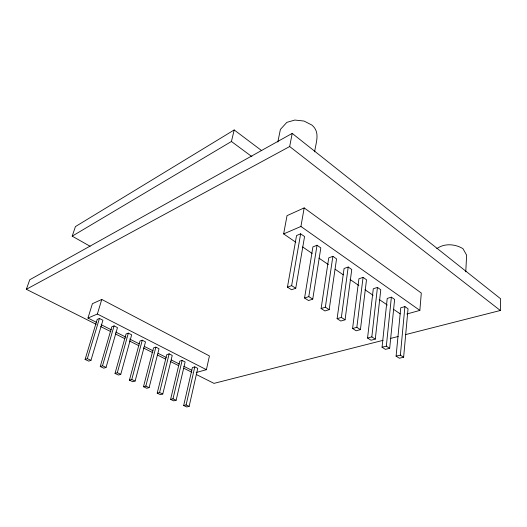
<?xml version="1.0" encoding="UTF-8"?>
<svg xmlns="http://www.w3.org/2000/svg" width="527" height="527" viewBox="0 0 527 527"><rect width="100%" height="100%" fill="white"/><g stroke="black" fill="none" stroke-linecap="round" stroke-linejoin="round"><path stroke-width="0.79" d="M405.415 334.645L500.327 310.489L500.65 298.802L292.208 133.397L29.762 279.745L26.35 289.29L96.257 324.342M465.763 271.82L466.639 255.147L462.943 248.665C455.209 243.896 444.301 243.092 436.778 248.665M406.851 314.013L419.861 310.396L421.297 293.058L304.171 207.901L287.031 215.655L283.638 233.909L295.838 242.275M403.623 357.24L408.036 308.782L404.901 306.595L400.744 307.788L396.093 356.153L399.347 358.222L403.623 357.24L400.368 355.158L396.093 356.153M400.368 355.158L404.901 306.595M389.677 348.327L394.618 299.415L391.383 297.162L387.226 298.42L382.049 347.234L385.408 349.361L389.677 348.327L386.317 346.18L382.049 347.234M386.317 346.18L391.383 297.162M375.283 339.124L380.777 289.758L377.444 287.432L373.294 288.756L367.55 338.024L371.021 340.225L375.283 339.124L371.818 336.905L367.55 338.024M371.818 336.905L377.444 287.432M360.422 329.619L366.502 279.791L363.063 277.386L358.913 278.783L352.576 328.512L356.16 330.791L360.422 329.619L356.838 327.326L352.576 328.512M356.838 327.326L363.063 277.386M345.06 319.797L351.759 269.501L348.215 267.024L344.072 268.493L337.109 318.69L340.811 321.035L345.06 319.797L341.358 317.432L337.109 318.69M341.358 317.432L348.215 267.024M329.177 309.645L336.542 258.882L332.873 256.32L328.749 257.868L321.114 308.526L324.942 310.956L329.177 309.645L325.35 307.195L321.114 308.526M325.35 307.195L332.873 256.32M312.748 299.138L320.818 247.901L317.03 245.259L312.919 246.893L304.566 298.018L308.526 300.535L312.748 299.138L308.789 296.609L304.566 298.018M308.789 296.609L317.03 245.259M295.746 288.269L304.56 236.557L300.64 233.817L296.549 235.543L287.446 287.143L291.543 289.745L295.746 288.269L291.642 285.641L287.446 287.143M283.638 233.909L300.937 226.465L304.171 207.901M314.645 151.835C315.844 142.527 320.587 132.257 311.872 125.057L304.039 121.045L294.837 120.057L286.866 122.356L280.397 129.425L277.834 142.013M291.642 285.641L300.64 233.817M26.35 289.29L289.666 146.539L292.208 133.397M196.202 372.517L206.4 369.684L209.43 355.942L101.783 299.455L92.409 303.697L87.969 318.058L96.751 322.471M189.14 406.383L197.737 368.373L194.786 366.871L192.388 367.563L183.666 405.52L186.71 406.943L189.14 406.383L186.09 404.953L183.666 405.52M186.09 404.953L194.786 366.871M176.117 400.276L185.135 361.977L182.111 360.442L179.733 361.16L170.59 399.407L173.706 400.863L176.117 400.276L172.994 398.814L170.59 399.407M172.994 398.814L182.111 360.442M90.117 246.274L72.199 236.162L231.425 141.493L234.192 129.952L261.741 150.689M162.777 394.025L172.237 355.429L169.147 353.861L166.789 354.612L157.198 393.149L160.392 394.637L162.777 394.025L159.582 392.523L157.198 393.149M159.582 392.523L169.147 353.861M149.121 387.615L159.035 348.722L155.867 347.115L153.528 347.906L143.482 386.739L146.75 388.267L149.121 387.615L145.841 386.08L143.482 386.739M145.841 386.08L155.867 347.115M135.116 381.054L145.511 341.858L142.27 340.211L139.958 341.035L129.425 380.165L132.778 381.732L135.116 381.054L131.763 379.48L129.425 380.165M131.763 379.48L142.27 340.211M120.769 374.322L131.658 334.823L128.338 333.143L126.052 333.999L115.018 373.432L118.456 375.04L120.769 374.322L117.323 372.708L115.018 373.432M117.323 372.708L128.338 333.143M106.052 367.424L117.468 327.623L114.063 325.89L111.803 326.793L100.249 366.528L103.773 368.175L106.052 367.424L102.521 365.764L100.249 366.528M102.521 365.764L114.063 325.89M90.96 360.343L102.917 320.232L99.432 318.46L97.199 319.402L85.097 359.447L88.714 361.14L90.96 360.343L87.344 358.65L85.097 359.447M87.344 358.65L99.432 318.46M87.969 318.058L97.37 314.02L101.783 299.455M72.199 236.162L75.447 226.577L234.192 129.952M383.083 340.33L213.995 383.373L196.334 374.519M390.263 338.505L398.234 336.476M100.67 326.556L110.973 331.72M115.393 333.934L124.958 338.729M129.372 340.943L138.937 345.738M143.351 347.952L152.922 352.747M157.336 354.961L165.432 359.025M170.583 361.608L178.673 365.666M183.824 368.248L191.92 372.306M101.138 324.685L111.375 329.836M115.762 332.043L125.999 337.194M129.655 339.032L139.161 343.815M144.279 346.391L153.061 350.804M158.179 353.38L166.222 357.431M171.341 360.007L179.384 364.052M183.771 366.258L191.815 370.31M97.37 314.02L206.4 369.684M302.617 246.926L312.109 253.434M318.881 258.085L328.374 264.6M335.152 269.251L343.288 274.83M350.066 279.481L358.874 285.522M364.974 289.712L373.109 295.291M379.209 299.474L387.345 305.054M393.445 309.237L400.224 313.888M300.937 226.465L419.861 310.396M231.425 141.493L251.893 156.631M289.666 146.539L500.327 310.489"/></g></svg>
